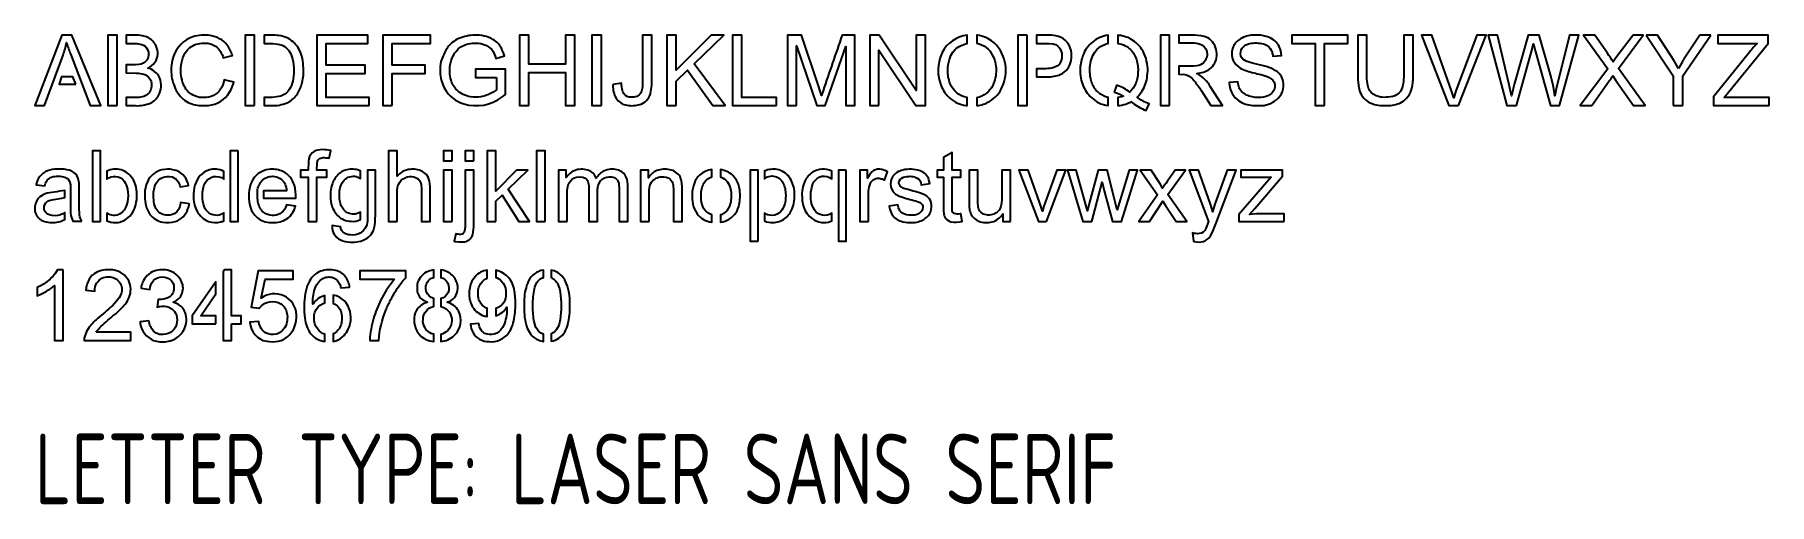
# Model space of a CAD drawing. Extents: x 10 to 256, y 6 to 72.
import ezdxf

# ---------------------------------------------------------------- set-up
doc = ezdxf.new("R2010")
doc.units = 0
doc.header["$LTSCALE"] = 2.5
doc.header["$MEASUREMENT"] = 0
doc.styles.add('100', font='isocp.shx', dxfattribs={"width": 0.8, "height": 2.5})

# ---------------------------------------------------------------- blocks, each defined once
blk = doc.blocks.new('_char_ucase_A')
blk.add_lwpolyline([(4.02, 7.15, 0.036057), (4.5, 8.95, 0.021662), (5.05, 7.33), (7.84, 0), (9.34, 0), (5.25, 10), (3.82, 10), (0, 0), (1.4, 0)], format="xyb", close=True)
blk.add_lwpolyline([(5.82, 3.03), (5.39, 4.1), (3.81, 4.1), (3.44, 3.03)], close=True)
blk = doc.blocks.new('_char_ucase_B')
blk.add_lwpolyline([(1.32, 0), (1.32, 10), (0, 10), (0, 0)], close=True)
blk.add_lwpolyline([(3.92, 0, 0.105246), (6.02, 0.37, 0.172026), (7.16, 1.44, 0.225573), (7.35, 3.9, 0.101507), (6.93, 4.57), (6.56, 4.91, 0.087247), (5.65, 5.32, 0.137567), (6.67, 6.16, 0.258299), (6.84, 8.45, 0.075693), (6.32, 9.18, 0.152456), (4.88, 9.9, 0.043662), (3.74, 10), (2.57, 10), (2.57, 8.82), (3.88, 8.8, -0.060872), (4.8, 8.68, -0.234028), (5.62, 7.96, -0.236962), (5.53, 6.45, -0.222549), (4.37, 5.83, -0.024575), (2.57, 5.8), (2.57, 4.63), (4.07, 4.61, -0.073759), (5.08, 4.45, -0.337538), (6.18, 2.91, -0.1115), (6.01, 2.09, -0.188018), (5.08, 1.32, -0.086181), (4.18, 1.17), (2.57, 1.17), (2.57, 0)], format="xyb", close=True)
blk = doc.blocks.new('_char_ucase_D')
blk.add_lwpolyline([(1.32, 0), (1.32, 10), (0, 10), (0, 0)], close=True)
blk.add_lwpolyline([(3.7, 0, 0.102254), (5.91, 0.4, 0.127619), (7.25, 1.51, 0.096511), (7.99, 3.05, 0.073059), (8.26, 5.05), (8.2, 6.02, 0.049263), (7.91, 7.31, 0.057368), (7.44, 8.27, 0.134367), (5.91, 9.62, 0.081464), (4.77, 9.93, 0.031427), (2.67, 10), (2.67, 8.82), (3.89, 8.8), (4.63, 8.74), (5.08, 8.64, -0.224712), (6.56, 7.07, -0.091258), (6.87, 5.35, -0.051148), (6.78, 3.79, -0.07548), (6.4, 2.59, -0.122011), (5.61, 1.64, -0.113508), (4.42, 1.23), (3.8, 1.17), (2.67, 1.17), (2.67, 0)], format="xyb", close=True)
blk = doc.blocks.new('_char_ucase_E')
blk.add_lwpolyline([(7.45, 0), (7.45, 1.17), (1.32, 1.17), (1.32, 4.58), (6.85, 4.58), (6.85, 5.75), (1.32, 5.75), (1.32, 8.82), (7.23, 8.82), (7.23, 10), (0, 10), (0, 0)], close=True)
blk = doc.blocks.new('_char_ucase_F')
blk.add_lwpolyline([(1.32, 0), (1.32, 4.55), (6.02, 4.55), (6.02, 5.73), (1.32, 5.73), (1.32, 8.82), (6.74, 8.82), (6.74, 10), (0, 10), (0, 0)], close=True)
blk = doc.blocks.new('_char_ucase_H')
blk.add_lwpolyline([(1.32, 0), (1.32, 4.7), (6.53, 4.7), (6.53, 0), (7.85, 0), (7.85, 9.99), (6.53, 9.99), (6.53, 5.89), (1.32, 5.89), (1.32, 10), (0, 10), (0, 0)], close=True)
blk = doc.blocks.new('_char_ucase_I')
blk.add_lwpolyline([(1.33, 0), (1.33, 10), (0, 10), (0, 0)], close=True)
blk = doc.blocks.new('_char_ucase_K')
blk.add_lwpolyline([(1.32, 0), (1.32, 3.46), (2.95, 5.05), (6.51, 0), (8.26, 0), (3.89, 5.94), (8.08, 10), (6.28, 10), (1.32, 5.04), (1.32, 10), (0, 10), (0, 0)], close=True)
blk = doc.blocks.new('_char_ucase_L')
blk.add_lwpolyline([(6.12, -0.1), (6.12, 1.07), (1.19, 1.07), (1.19, 9.9), (-0.12, 9.9), (-0.12, -0.1)], close=True)
blk = doc.blocks.new('_char_ucase_M')
blk.add_lwpolyline([(1.28, 0), (1.28, 8.5), (4.17, 0), (5.35, 0), (8.26, 8.37), (8.26, 0), (9.53, 0), (9.53, 10), (7.75, 10, 0.003069), (5.04, 2.11), (4.83, 1.43), (4.39, 2.79), (1.99, 10), (0, 10), (0, 0)], format="xyb", close=True)
blk = doc.blocks.new('_char_ucase_N')
blk.add_lwpolyline([(1.27, 0), (1.27, 7.87), (6.53, 0), (7.88, 0), (7.88, 10), (6.6, 10), (6.6, 2.15), (1.35, 10), (0, 10), (0, 0)], close=True)
blk = doc.blocks.new('_char_ucase_P')
blk.add_lwpolyline([(1.32, 10), (0, 10), (0, 0), (1.32, 0)], close=True)
blk.add_lwpolyline([(4, 4.07, 0.080527), (5.83, 4.34, 0.243139), (7.46, 6.07, 0.225575), (7.13, 8.82), (6.77, 9.23, 0.155235), (5.41, 9.88, 0.059356), (4.1, 9.99), (2.63, 10), (2.63, 8.82), (4.46, 8.8), (5.01, 8.75, -0.129317), (5.61, 8.48, -0.117407), (6.07, 7.91), (6.22, 7.44, -0.172024), (6, 6.06, -0.144496), (5.44, 5.53), (5.11, 5.39, -0.077125), (3.98, 5.24), (2.63, 5.24), (2.63, 4.07)], format="xyb", close=True)
blk = doc.blocks.new('_char_ucase_R')
blk.add_lwpolyline([(1.28, 0), (1.28, 10), (0, 10), (0, 0)], close=True)
blk.add_lwpolyline([(2.92, 4.44, -0.143991), (4.09, 4.19, -0.070143), (4.76, 3.56, -0.03299), (5.82, 2.08), (7.14, 0), (8.8, 0), (7.07, 2.73, 0.025282), (6.31, 3.71, 0.103906), (5.17, 4.56, 0.121433), (6.95, 5.17, 0.233797), (7.98, 7.07, 0.223981), (7.15, 9.28, 0.11812), (6.21, 9.8, 0.066378), (4.42, 10), (2.63, 10), (2.63, 8.91), (4.82, 8.89, -0.114035), (5.89, 8.6, -0.265048), (6.63, 7.27, -0.055385), (6.46, 6.58, -0.124642), (6.11, 6.09, -0.138816), (5.17, 5.65), (4.7, 5.59), (2.63, 5.59), (2.63, 4.45)], format="xyb", close=True)
blk = doc.blocks.new('_char_ucase_T')
blk.add_lwpolyline([(4.63, 0), (4.63, 8.82), (7.93, 8.82), (7.93, 10), (0, 10), (0, 8.82), (3.3, 8.82), (3.3, 0)], close=True)
blk = doc.blocks.new('_char_ucase_X')
blk.add_lwpolyline([(1.61, 0), (4.11, 3.5, 0.036592), (4.59, 4.23), (5.02, 3.55), (7.54, 0), (9.18, 0), (5.41, 5.28), (8.91, 10), (7.47, 10), (5.02, 6.76), (4.66, 6.2, 0.021578), (3.85, 7.43), (2.04, 10), (0.47, 10), (3.88, 5.21), (0, 0)], format="xyb", close=True)
blk = doc.blocks.new('_char_ucase_Z')
blk.add_lwpolyline([(7.9, 0), (7.9, 1.17), (1.52, 1.17), (2.12, 1.89), (7.74, 8.82), (7.74, 10), (0.59, 10), (0.59, 8.82), (6.16, 8.82, 0.019968), (5.13, 7.62), (0, 1.23), (0, 0)], format="xyb", close=True)
blk = doc.blocks.new('_char_ucase_Y')
for p, q in [((1.61, 10), (0, 10)), ((0, 10), (3.85, 4.23)), ((3.98, 6.35), (1.61, 10)), ((5.18, 4.23), (9.16, 10)), ((7.63, 10), (5.36, 6.57)), ((9.16, 10), (7.63, 10)), ((4.59, 5.28), (3.98, 6.35)), ((3.85, 4.23), (3.85, 0)), ((5.18, 0), (5.18, 4.23)), ((3.85, 0), (5.18, 0))]:
    blk.add_line(p, q)
blk.add_arc((22.77, -4.75), 20.76, 146.9684, 151.1041)
blk = doc.blocks.new('_char_ucase_Q')
for points in [[(2.28, 2.17, -0.114637), (1.57, 3.56, -0.111219), (1.48, 6.04, -0.16136), (2.43, 7.99), (2.9, 8.37, -0.079965), (3.97, 8.83), (3.97, 10, 0.134468), (1.73, 9.02, 0.127057), (0.4, 7.12, 0.075395), (0.01, 5.25, 0.063509), (0.09, 3.9, 0.108072), (1.02, 1.77, 0.129164), (2.93, 0.28), (3.64, 0.06), (3.97, 0), (3.97, 1.16, -0.044032), (3.5, 1.3), (2.97, 1.56, -0.060542)], [(4.83, 1.91, -0.09215), (6.14, 1.34), (5.87, 1.23), (5.33, 1.16), (5.33, 0, 0.052137), (6.49, 0.22, 0.017851), (7.22, 0.56, 0.068518), (9.09, -0.57), (9.36, -0.67), (9.76, 0.25, -0.063553), (8.06, 1.18), (8.34, 1.46), (8.79, 2.08, 0.110625), (9.52, 4.21, 0.063013), (9.54, 5.61, 0.135757), (8.53, 8.27, 0.050039), (7.72, 9.08), (7.2, 9.44, 0.088812), (5.33, 10), (5.33, 8.83, -0.063479), (6.4, 8.5, -0.153385), (7.66, 7.25), (7.89, 6.76, -0.101959), (8.2, 4.99, -0.094576), (7.87, 3.14, -0.11192), (7.03, 1.91, 0.103911), (5.29, 2.84), (5.14, 2.87)]]:
    blk.add_lwpolyline(points, format="xyb", close=True)
blk = doc.blocks.new('_char_ucase_O')
for points in [[(1.36, 4.98, -0.073374), (1.58, 6.54, -0.080209), (2.07, 7.6), (2.36, 7.93, -0.130272), (4.07, 8.83), (4.07, 10, 0.250608), (0.56, 7.53, 0.032184), (0.2, 6.57, 0.040165), (0, 5.33), (0, 4.51), (0.12, 3.72), (0.36, 2.94, 0.122485), (1.64, 1.05, 0.139204), (3.92, 0.01), (4.07, 0), (4.07, 1.15, -0.258828), (1.7, 3.09, -0.114064)], [(7.25, 0.59, 0.165877), (9.07, 2.68, 0.069927), (9.43, 3.82, 0.14629), (9.2, 6.98, 0.201036), (6.73, 9.65, 0.063369), (5.55, 9.99), (5.44, 10), (5.44, 8.85, -0.234243), (7.69, 7.13, -0.134719), (8.18, 5.09, -0.116072), (7.72, 2.86, -0.237074), (5.44, 1.13), (5.44, 0, 0.107155)]]:
    blk.add_lwpolyline(points, format="xyb", close=True)
blk = doc.blocks.new('_char_ucase_J')
blk.add_lwpolyline([(0, 2.91, 0.133997), (0.44, 1.06, 0.213371), (2, 0.06, 0.123275), (3.81, 0.17, 0.252044), (5.3, 1.69, 0.060654), (5.49, 2.91), (5.49, 10), (4.18, 10), (4.18, 2.88, -0.077313), (4.05, 2.03, -0.322895), (2.75, 1.18, -0.182977), (1.78, 1.45, -0.158981), (1.35, 2.13, -0.067816), (1.2, 3.17), (0.01, 3.01)], format="xyb", close=True)
blk = doc.blocks.new('_char_ucase_G')
blk.add_lwpolyline([(7.94, 3.98), (7.94, 2.23, -0.045926), (7.32, 1.82, -0.076284), (5.75, 1.26, -0.077748), (4.28, 1.26, -0.151375), (2.37, 2.18, -0.139114), (1.53, 3.59, -0.06219), (1.35, 4.75, -0.082355), (1.5, 6.15, -0.131903), (2.39, 7.88, -0.145259), (3.97, 8.76, -0.147188), (6.29, 8.63, -0.120952), (7.28, 7.95, -0.095591), (7.89, 6.7), (9.09, 7.04, 0.047398), (8.66, 8.15, 0.143038), (7.46, 9.4, 0.133299), (4.91, 10, 0.096697), (2.65, 9.53, 0.062914), (1.69, 8.94), (1.17, 8.42, 0.086548), (0.32, 6.85), (0.1, 6.24), (0, 5.54), (0, 4.46, 0.105345), (0.64, 2.37, 0.196991), (3.34, 0.25, 0.234788), (8.74, 1.2), (9.23, 1.57), (9.23, 5.17), (4.99, 5.17), (4.99, 3.98)], format="xyb", close=True)
blk = doc.blocks.new('_char_ucase_C')
blk.add_lwpolyline([(7.5, 3.59, -0.090162), (6.99, 2.33, -0.254742), (4.66, 1.14, -0.211005), (2.36, 2.02, -0.050583), (2, 2.47, -0.072352), (1.53, 3.64, -0.112041), (1.45, 6.01, -0.085067), (1.97, 7.47), (2.31, 7.93, -0.077701), (3.05, 8.5, -0.086732), (4.07, 8.83, -0.069971), (5.19, 8.84), (5.72, 8.71, -0.179668), (6.97, 7.68, -0.06164), (7.37, 6.78), (8.67, 7.09, 0.091395), (7.93, 8.59, 0.194013), (5.53, 9.93, 0.119319), (3.06, 9.74, 0.231684), (0.34, 7.03), (0.15, 6.4, 0.057319), (0, 5.04, 0.110848), (0.46, 2.71, 0.148795), (1.95, 0.73, 0.125793), (3.93, 0.04, 0.074499), (5.72, 0.1, 0.238656), (8.48, 2.3), (8.8, 3.14), (8.85, 3.34), (7.52, 3.67)], format="xyb", close=True)
blk = doc.blocks.new('_char_ucase_S')
blk.add_lwpolyline([(0, 3.18), (0.09, 2.56, 0.215628), (1.62, 0.52, 0.109964), (3.54, 0), (4.61, 0, 0.170494), (6.94, 1.05, 0.139292), (7.66, 2.39, 0.199763), (7.25, 4.34), (7.08, 4.55, 0.11078), (5.89, 5.33), (5.22, 5.55), (3.28, 6.03, -0.060057), (2.15, 6.44, -0.273641), (1.61, 7.36, -0.225811), (2.01, 8.35, -0.14992), (2.71, 8.75, -0.107202), (4.59, 8.82, -0.09465), (5.36, 8.53, -0.182203), (6.06, 7.56, -0.053419), (6.17, 7.02), (7.41, 7.11, 0.10272), (7.09, 8.38, 0.176192), (5.58, 9.7, 0.081453), (4.08, 10), (3.32, 10, 0.119111), (1.6, 9.48, 0.147422), (0.55, 8.34, 0.198596), (0.55, 6.4, 0.147819), (1.49, 5.38, 0.072939), (2.48, 4.93, 0.017675), (4.48, 4.41, -0.061245), (5.68, 3.99, -0.520191), (6.09, 1.84, -0.098404), (5.55, 1.44, -0.120388), (4.14, 1.15, -0.116902), (2.42, 1.51, -0.209187), (1.35, 2.71), (1.21, 3.29), (1.2, 3.37), (0, 3.26)], format="xyb", close=True)
blk = doc.blocks.new('_char_ucase_U')
blk.add_lwpolyline([(6.53, 4.39, -0.046842), (6.4, 2.97, -0.097392), (6.04, 2.02, -0.151155), (5.25, 1.41, -0.096214), (4, 1.18, -0.084881), (2.94, 1.28, -0.185025), (1.72, 2.1, -0.112658), (1.42, 2.87, -0.057308), (1.3, 4.08), (1.3, 10), (-0.01, 10), (0, 3.71, 0.072532), (0.31, 1.98, 0.195902), (1.73, 0.4), (2.36, 0.17, 0.037132), (3.42, 0), (4.45, 0, 0.113159), (6.27, 0.53, 0.201514), (7.65, 2.45, 0.057552), (7.85, 4.37), (7.85, 10), (6.53, 10)], format="xyb", close=True)
blk = doc.blocks.new('_char_lcase_a')
for points in [[(6.67, 0.01, -0.078912), (6.34, 0.88, -0.022988), (6.28, 2.45), (6.27, 5.21, 0.068698), (6.14, 6.08, 0.221743), (5.22, 7.12, 0.098056), (3.81, 7.41, 0.051586), (2.47, 7.34, 0.1151), (1.17, 6.83, 0.130913), (0.4, 5.84), (0.21, 5.26), (0.2, 5.2), (1.41, 5.03, -0.101903), (1.73, 5.81, -0.169987), (2.38, 6.29, -0.152583), (4.27, 6.25, -0.26598), (4.97, 5.5), (5.03, 5.2), (5.05, 1.23), (5.1, 0.82), (5.38, 0.01)], [(2.75, 4.16), (1.75, 4, 0.104993), (0.7, 3.46, 0.193969), (0, 2.12, 0.077145), (0.06, 1.32, 0.247627), (1.35, -0.01, 0.125718), (3.38, -0.08, 0.077955), (4.24, 0.27), (4.25, 1.26, -0.062092), (3.66, 0.94, -0.157737), (2.06, 0.91, -0.64253), (1.8, 2.85, -0.068752), (2.67, 3.12), (3.83, 3.3), (4.24, 3.4), (4.25, 4.4, -0.016466)]]:
    blk.add_lwpolyline(points, format="xyb", close=True)
blk = doc.blocks.new('_char_lcase_b')
blk.add_lwpolyline([(1.11, 0), (1.11, 10), (0, 10), (0, 0)], close=True)
blk.add_lwpolyline([(3.23, -0.17, 0.161846), (4.82, 0.36, 0.18492), (6.13, 2.36, 0.129869), (6.08, 5.2, 0.110434), (5.35, 6.49, 0.192992), (3.55, 7.39), (2.97, 7.39, 0.105514), (2.03, 7.11), (2.04, 6, -0.432863), (4.47, 5.71, -0.116526), (4.94, 4.58, -0.092579), (4.95, 2.76, -0.103249), (4.47, 1.6), (4.3, 1.39), (3.94, 1.09, -0.288422), (2.03, 1.16), (2.04, 0.09, 0.136388)], format="xyb", close=True)
blk = doc.blocks.new('_char_lcase_c')
blk.add_lwpolyline([(5.08, 2.55, -0.078541), (4.8, 1.69, -0.24285), (3.55, 0.87), (3.01, 0.87, -0.248841), (1.6, 1.83), (1.43, 2.23, -0.068467), (1.26, 3.35), (1.27, 4.13), (1.39, 4.8), (1.55, 5.28, -0.368577), (3.87, 6.31, -0.208085), (4.77, 5.55, -0.075067), (5.01, 4.92), (6.19, 5.11, 0.121598), (5.61, 6.42, 0.184971), (4, 7.33, 0.102923), (2.45, 7.31, 0.234856), (0.38, 5.61, 0.103429), (0, 3.91, 0.048846), (0.1, 2.53, 0.108519), (0.75, 0.98, 0.193251), (2.58, -0.11, 0.120276), (4.32, -0.02, 0.238214), (6.13, 1.77, 0.069781), (6.31, 2.5), (5.09, 2.66)], format="xyb", close=True)
blk = doc.blocks.new('_char_lcase_d')
blk.add_lwpolyline([(6.3, 10), (5.19, 10), (5.19, 0), (6.3, 0)], close=True)
blk.add_lwpolyline([(1.28, 3.7, -0.12804), (1.66, 5.49, -0.462355), (4.28, 6.01), (4.3, 7.08, 0.116821), (3.23, 7.39), (2.64, 7.39, 0.152369), (1.21, 6.76, 0.110704), (0.35, 5.55, 0.095184), (-0.01, 3.91), (0.01, 3.11, 0.134785), (0.73, 1.07, 0.316442), (3.88, -0.07, 0.018012), (4.28, 0.09), (4.3, 1.21, -0.156404), (3.39, 0.86, -0.195515), (2.15, 1.23, -0.119794), (1.56, 2.03, -0.112774)], format="xyb", close=True)
blk = doc.blocks.new('_char_lcase_e')
blk.add_lwpolyline([(5.33, 2.23, -0.130836), (4.67, 1.24, -0.149715), (3.62, 0.86, -0.141394), (2.43, 1.09, -0.199465), (1.42, 2.37, -0.057352), (1.26, 3.23), (1.27, 4.5, -0.201337), (2.15, 6.01, -0.208131), (3.89, 6.34, -0.23115), (5.16, 5.28, -0.075508), (5.37, 4.31), (2.1, 4.31), (2.1, 3.31), (6.67, 3.31, 0.084699), (6.48, 5.13, 0.207718), (4.85, 7.08, 0.121406), (3.1, 7.39), (2.49, 7.3, 0.272593), (0.21, 5.09, 0.091468), (0.02, 3.13), (0.11, 2.42, 0.072821), (0.57, 1.26, 0.167752), (2.1, 0.04, 0.071286), (3.16, -0.17), (3.91, -0.16, 0.068669), (4.98, 0.11), (5.53, 0.44, 0.170084), (6.63, 2.18), (5.36, 2.34)], format="xyb", close=True)
blk = doc.blocks.new('_char_lcase_f')
blk.add_lwpolyline([(2.31, 0), (2.31, 6.29), (3.72, 6.29), (3.72, 7.25), (2.31, 7.25), (2.32, 8.2), (2.4, 8.56, -0.176606), (2.68, 8.91, -0.121891), (3.34, 9.04, -0.019031), (4.06, 8.98), (4.26, 10.04, 0.039785), (3.09, 10.17, 0.119706), (1.9, 9.91, 0.207181), (1.16, 8.88), (1.11, 8.5), (1.09, 7.25), (0, 7.25), (0, 6.29), (1.09, 6.29), (1.09, 0)], format="xyb", close=True)
blk = doc.blocks.new('_char_lcase_g')
for points in [[(1.28, 3.79, -0.163596), (1.82, 5.63, -0.270954), (3.45, 6.34, -0.120907), (4.28, 6.03), (4.29, 7.12, 0.059101), (3.51, 7.33, 0.067787), (2.55, 7.32, 0.154465), (1.12, 6.58, 0.127358), (0.21, 5.09, 0.08039), (0, 3.8, 0.060274), (0.13, 2.45, 0.123872), (1.03, 0.77, 0.195752), (2.95, -0.04, 0.129305), (4.28, 0.2), (4.29, 1.28, -0.212374), (2.72, 1.05, -0.190296), (1.7, 1.86, -0.104852), (1.3, 3.2)], [(0.25, -0.72, 0.304342), (1.43, -2.66, 0.089249), (2.79, -2.98, 0.048802), (4, -2.91, 0.100807), (5.22, -2.42, 0.099407), (5.84, -1.81), (6.1, -1.33, 0.079103), (6.37, 0.23), (6.39, 0.93), (6.39, 7.21), (5.27, 7.21), (5.26, 0, -0.243415), (4.21, -1.74, -0.144741), (2.82, -1.96, -0.105677), (2.1, -1.78, -0.157319), (1.59, -1.3, -0.093418), (1.44, -0.84), (0.25, -0.65)]]:
    blk.add_lwpolyline(points, format="xyb", close=True)
blk = doc.blocks.new('_char_lcase_h')
blk.add_lwpolyline([(1.23, 0), (1.24, 4.45, -0.132801), (1.58, 5.58, -0.351765), (3.92, 6.19, -0.237332), (4.61, 5.22), (4.67, 4.59), (4.67, 0), (5.9, 0), (5.89, 4.96), (5.8, 5.71, 0.042727), (5.62, 6.28), (5.36, 6.65, 0.188586), (3.69, 7.39, 0.156298), (1.93, 7.01, 0.098239), (1.23, 6.4), (1.23, 10), (0, 10), (0, 0)], format="xyb", close=True)
blk = doc.blocks.new('_char_lcase_i')
for points in [[(1.23, 8.59), (1.23, 10), (0, 10), (0, 8.59)], [(1.23, 0), (1.23, 7.25), (0, 7.25), (0, 0)]]:
    blk.add_lwpolyline(points, close=True)
blk = doc.blocks.new('_char_lcase_j')
blk.add_lwpolyline([(2.73, 8.57), (2.73, 10), (1.5, 10), (1.5, 8.57)], close=True)
blk.add_lwpolyline([(0.06, -2.84), (0.54, -2.92), (1.21, -2.92, 0.323221), (2.56, -1.85, 0.067785), (2.73, -0.39), (2.73, 7.25), (1.5, 7.25), (1.49, -0.83), (1.42, -1.33, -0.367518), (0.84, -1.85, -0.090522), (0.18, -1.75), (-0.06, -2.82)], format="xyb", close=True)
blk = doc.blocks.new('_char_lcase_k')
blk.add_lwpolyline([(1.23, 0), (1.23, 2.88), (2.1, 3.71), (4.5, 0), (6.01, 0), (2.96, 4.56), (5.73, 7.25), (4.13, 7.25), (1.23, 4.3), (1.23, 10), (0, 10), (0, 0)], close=True)
blk = doc.blocks.new('_char_lcase_l')
blk.add_lwpolyline([(1.23, 0), (1.23, 10), (0, 10), (0, 0)], close=True)
blk = doc.blocks.new('_char_lcase_m')
blk.add_lwpolyline([(1.23, 0), (1.23, 4.35), (1.32, 4.97, -0.07475), (1.6, 5.64), (1.88, 5.96, -0.119999), (2.54, 6.27), (3.02, 6.35), (3.47, 6.29), (3.78, 6.16, -0.159888), (4.16, 5.65, -0.084254), (4.29, 4.91), (4.29, 0.01), (5.54, 0.01), (5.54, 4.6), (5.63, 5.12, -0.442878), (7.87, 6.23), (8.18, 6.04, -0.126648), (8.47, 5.62, -0.07405), (8.59, 4.57), (8.59, 0.01), (9.82, 0.01), (9.81, 5.27), (9.71, 5.94, 0.180647), (8.96, 7.05, 0.09017), (8.31, 7.32, 0.171748), (6.46, 7.16, 0.141049), (5.34, 6.13, 0.237275), (4.18, 7.27, 0.178614), (2.22, 7.2, 0.136506), (1.14, 6.29), (1.11, 6.22), (1.11, 7.26), (0, 7.26), (0, 0)], format="xyb", close=True)
blk = doc.blocks.new('_char_lcase_n')
blk.add_lwpolyline([(1.24, 0), (1.24, 4.45, -0.120923), (1.56, 5.59, -0.223051), (2.96, 6.34, -0.202036), (4.18, 6, -0.185608), (4.61, 5.13), (4.66, 4.4), (4.66, 0.01), (5.88, 0.01), (5.88, 5.03, 0.03652), (5.77, 5.92), (5.59, 6.36, 0.212566), (4.13, 7.33, 0.145775), (2.3, 7.21, 0.159151), (1.11, 6.21), (1.11, 7.26), (0, 7.26), (0, 0)], format="xyb", close=True)
blk = doc.blocks.new('_char_lcase_p')
blk.add_lwpolyline([(3.23, -0.17, 0.148612), (4.91, 0.42, 0.138251), (5.93, 1.79, 0.064192), (6.23, 2.87, 0.060141), (6.26, 4.34, 0.122545), (5.52, 6.28, 0.193378), (3.81, 7.36, 0.13826), (2.04, 7.15), (2.04, 6.03, -0.099874), (2.63, 6.36), (3.09, 6.44, -0.254095), (4.53, 5.66, -0.121875), (5.02, 4.02, -0.062258), (4.94, 2.7, -0.0614), (4.64, 1.82, -0.150184), (3.82, 1.02, -0.189325), (2.46, 0.95, -0.038405), (2.04, 1.16), (2.04, 0.07, 0.131331)], format="xyb", close=True)
blk.add_lwpolyline([(1.12, -2.78), (1.12, 7.25), (0, 7.25), (0, -2.78)], close=True)
blk = doc.blocks.new('_char_lcase_r')
blk.add_lwpolyline([(1.24, 0), (1.24, 4.25, -0.073243), (1.5, 5.42, -0.355108), (2.89, 6.09, -0.082149), (3.45, 5.89), (3.5, 5.85), (3.94, 7.01, 0.112176), (2.82, 7.39, 0.225168), (1.73, 7.03, 0.074381), (1.11, 6.13), (1.11, 7.25), (0, 7.25), (0, 0)], format="xyb", close=True)
blk = doc.blocks.new('_char_lcase_z')
blk.add_lwpolyline([(6.41, 0), (6.41, 1.06), (2.49, 1.06), (1.5, 0.98), (2.27, 1.82), (6.19, 6.42), (6.19, 7.25), (0.27, 7.25), (0.27, 6.25), (4.03, 6.25), (4.6, 6.29), (0, 0.99), (0, 0)], close=True)
blk = doc.blocks.new('_char_lcase_y')
blk.add_lwpolyline([(0.74, -2.83, 0.147185), (2.04, -2.85, 0.167984), (3.03, -2.06), (3.31, -1.53), (3.8, -0.35), (6.64, 7.25), (5.41, 7.25), (3.71, 2.6, 0.012248), (3.34, 1.37), (3.05, 2.44), (1.33, 7.25), (0, 7.25), (2.75, -0.01), (2.37, -1.02, -0.294965), (1.44, -1.73, -0.092232), (0.49, -1.64), (0.64, -2.79)], format="xyb", close=True)
blk = doc.blocks.new('_char_lcase_x')
blk.add_lwpolyline([(1.5, 0), (3.41, 2.86), (3.79, 2.25), (5.28, 0), (6.79, 0), (4.1, 3.83), (6.6, 7.25), (5.14, 7.25, -0.00552), (3.43, 4.84), (3.35, 4.73), (3.01, 5.31), (1.74, 7.25), (0.2, 7.25), (2.66, 3.78), (0, 0)], format="xyb", close=True)
blk = doc.blocks.new('_char_lcase_w')
blk.add_lwpolyline([(3.49, 0), (4.95, 5.58), (5.23, 4.35), (6.39, 0), (7.66, 0), (9.92, 7.25), (8.74, 7.25), (7.07, 1.66), (5.64, 7.25), (4.37, 7.25), (3.09, 2.54), (2.85, 1.53), (2.84, 1.5), (1.27, 7.25), (0, 7.25), (2.21, 0)], close=True)
blk = doc.blocks.new('_char_lcase_v')
blk.add_lwpolyline([(3.9, 0), (6.64, 7.25), (5.37, 7.25), (3.54, 2.18), (3.31, 1.45), (2.91, 2.74), (1.28, 7.25), (0, 7.25), (2.75, 0)], close=True)
blk = doc.blocks.new('_char_lcase_q')
blk.add_lwpolyline([(1.25, 3.73), (1.26, 4.16), (1.37, 4.82), (1.54, 5.32, -0.169018), (2.41, 6.27), (2.82, 6.4, -0.221905), (4.21, 6.04), (4.21, 7.14, 0.249411), (1.47, 6.96, 0.141565), (0.39, 5.69), (0.19, 5.2, 0.066218), (-0.01, 3.99, 0.020736), (0.03, 2.93), (0.17, 2.26), (0.42, 1.58, 0.084302), (1.03, 0.74), (1.47, 0.36, 0.250896), (4.09, 0.01), (4.21, 0.07), (4.21, 1.15, -0.414145), (1.75, 1.64, -0.08712), (1.36, 2.56, -0.074627)], format="xyb", close=True)
blk.add_lwpolyline([(6.27, 7.25), (5.16, 7.25), (5.16, -2.78), (6.27, -2.78)], close=True)
blk = doc.blocks.new('_char_lcase_o')
for points in [[(1.28, 3.75, -0.127666), (1.68, 5.44, -0.197387), (2.79, 6.31), (2.79, 7.36, 0.140971), (1.04, 6.55, 0.10269), (0.32, 5.45, 0.091603), (0, 3.85, 0.054034), (0.1, 2.46, 0.113004), (0.72, 1.06, 0.205003), (2.79, -0.12), (2.79, 0.94, -0.210743), (1.68, 1.8, -0.114212), (1.3, 3.07, -0.027756)], [(5.24, 0.34, 0.119144), (6.21, 1.23, 0.1022), (6.67, 2.4, 0.077182), (6.75, 4.44, 0.119384), (6.17, 6.02), (5.76, 6.51, 0.082882), (4.91, 7.08, 0.063054), (4.04, 7.34), (4.04, 6.3, -0.26607), (5.43, 4.64, -0.113358), (5.41, 2.49, -0.157045), (4.65, 1.25, -0.093639), (4.04, 0.93), (4.04, -0.11, 0.100398)]]:
    blk.add_lwpolyline(points, format="xyb", close=True)
blk = doc.blocks.new('_digit_1')
blk.add_lwpolyline([(3.69, 10.04), (2.89, 10.04, -0.116315), (1.41, 8.37, -0.060397), (-0.01, 7.52), (0, 6.35), (0.53, 6.56, 0.046672), (1.94, 7.4, 0.062258), (2.46, 7.82), (2.46, 0), (3.69, 0)], format="xyb", close=True)
blk = doc.blocks.new('_digit_2')
blk.add_lwpolyline([(1.71, 1.17), (1.75, 1.26, -0.044722), (2.42, 2.04, -0.009879), (4.32, 3.68, 0.045932), (5.8, 5.17, 0.074612), (6.38, 6.15, 0.207234), (6.32, 8.46, 0.255292), (4.08, 10, 0.130147), (1.91, 9.75), (1.42, 9.47, 0.067141), (0.83, 8.89, 0.136187), (0.25, 7.14), (1.51, 7.01, -0.143643), (1.81, 8.2, -0.260009), (3.45, 9.02, -0.239652), (4.98, 8.31, -0.271548), (5.2, 6.56, -0.082763), (4.6, 5.6), (3.99, 4.94, -0.011547), (1.94, 3.17, 0.058353), (0.58, 1.68), (0.34, 1.26), (0.08, 0.64, 0.09756), (0, 0), (6.6, 0), (6.6, 1.17)], format="xyb", close=True)
blk = doc.blocks.new('_digit_3')
blk.add_lwpolyline([(0, 2.56), (0.01, 2.4, 0.264496), (1.89, 0.02, 0.056395), (2.77, -0.18, 0.043396), (3.79, -0.16, 0.29106), (6.42, 2.09, 0.231195), (6.04, 4.56, 0.167671), (4.67, 5.42, 0.121836), (5.61, 6.11, 0.211756), (6.02, 7.88, 0.263254), (4.15, 9.89, 0.16072), (1.97, 9.85, 0.210792), (0.34, 8.23, 0.059904), (0.11, 7.44), (1.35, 7.23, -0.163603), (1.89, 8.5, -0.207547), (3.15, 9.02, -0.15149), (4.15, 8.73, -0.245844), (4.78, 7.46, -0.13586), (4.56, 6.6, -0.08816), (4.19, 6.21, -0.113654), (3.03, 5.8), (2.55, 5.8), (2.41, 4.73, -0.134212), (3.78, 4.82), (4.06, 4.73), (4.47, 4.49, -0.148766), (5.12, 3.6, -0.155378), (5.13, 2.25, -0.364467), (2.91, 0.85, -0.100776), (2.27, 1.05), (1.9, 1.32, -0.150782), (1.22, 2.8), (-0.01, 2.64)], format="xyb", close=True)
blk = doc.blocks.new('_digit_4')
for points in [[(5.56, 2.39), (6.92, 2.39), (6.92, 3.52), (5.56, 3.52), (5.56, 10), (4.56, 10), (4.37, 9.72), (4.37, 0), (5.56, 0)], [(3.36, 2.39), (3.36, 3.52), (1.21, 3.52), (3.36, 6.64), (3.36, 8.31), (0, 3.52), (0, 2.39)]]:
    blk.add_lwpolyline(points, close=True)
blk = doc.blocks.new('_digit_5')
blk.add_lwpolyline([(0, 2.55, 0.343286), (2.39, -0.1, 0.102257), (4.08, -0.08, 0.122333), (5.37, 0.57, 0.235015), (6.61, 3.65, 0.606397), (1.62, 6), (2.16, 8.69), (6.15, 8.69), (6.15, 9.87), (1.17, 9.87), (0.21, 4.72), (1.37, 4.58), (1.43, 4.68, -0.387864), (4.41, 5.18, -0.20135), (5.25, 3.88, -0.180262), (4.97, 1.87, -0.415118), (2.22, 1.09), (1.88, 1.36, -0.067262), (1.55, 1.81), (1.34, 2.38), (1.27, 2.72), (-0.01, 2.61)], format="xyb", close=True)
blk = doc.blocks.new('_digit_6')
for points in [[(1.42, 3.28, -0.084729), (1.52, 4), (1.73, 4.47, -0.198007), (2.94, 5.34), (2.94, 6.39, 0.180074), (1.26, 5.21), (1.23, 5.14, -0.081484), (1.5, 7.3, -0.184642), (2.64, 8.8), (3.09, 8.97, -0.246945), (4.68, 8.56, -0.093115), (5.04, 8, -0.031044), (5.2, 7.45), (6.43, 7.55, 0.141232), (5.78, 9.12, 0.152259), (4.48, 9.93, 0.150538), (2.32, 9.82, 0.195909), (0.6, 8.13, 0.072561), (0.15, 6.63, 0.071727), (0.1, 3.18, 0.049946), (0.38, 1.99, 0.146114), (1.44, 0.48, 0.077941), (2.16, 0.07), (2.71, -0.1), (2.94, -0.13), (2.94, 0.88, -0.103282), (2.32, 1.21, -0.188004), (1.42, 2.83)], [(6.59, 3.32, 0.117698), (6.23, 4.88), (5.9, 5.4, 0.154411), (4.34, 6.39), (4.12, 6.44), (4.12, 5.27, -0.236258), (5.24, 3.98, -0.079544), (5.35, 3.09), (5.29, 2.53, -0.226941), (4.24, 1.02), (4.12, 0.96), (4.12, -0.12, 0.146266), (5.45, 0.53, 0.160998), (6.51, 2.4, 0.081417)]]:
    blk.add_lwpolyline(points, format="xyb", close=True)
blk = doc.blocks.new('_digit_7')
blk.add_lwpolyline([(4.92, 8.69, 0.042405), (3.79, 7.17), (3.14, 6.08, 0.03766), (2.04, 3.47, 0.051006), (1.42, 0.46), (1.41, 0), (2.68, 0, -0.08386), (3.68, 4.29, -0.023484), (4.36, 5.78, -0.033435), (5.65, 7.88, -0.029606), (6.49, 8.91), (6.5, 9.88), (0.01, 9.88), (0, 8.69)], format="xyb", close=True)
blk = doc.blocks.new('_digit_8')
for points in [[(1.24, 2.99, -0.343163), (2.72, 4.83), (2.78, 4.85), (2.79, 5.94), (2.41, 6.09, -0.25988), (1.64, 7.35, -0.113033), (1.73, 8.04, -0.112779), (2.17, 8.64, -0.098362), (2.78, 8.95), (2.79, 10.01), (2.2, 9.89, 0.208551), (0.59, 8.51, 0.082613), (0.39, 7.79), (0.39, 7.18, 0.230486), (1.22, 5.75, 0.062258), (1.88, 5.42, 0.169351), (0.47, 4.53, 0.137604), (0, 3.24), (0, 2.57, 0.327332), (2.21, -0.04), (2.77, -0.15), (2.78, 0.88), (2.69, 0.89, -0.303518), (1.23, 2.63)], [(5.71, 0.75, 0.327627), (6.25, 4.19, 0.101696), (5.58, 4.97, 0.085073), (4.67, 5.42, 0.124072), (5.7, 6.08, 0.172297), (6.16, 7.43, 0.190588), (5.5, 9.13, 0.076473), (4.84, 9.66, 0.081882), (3.74, 10.01), (3.74, 8.95, -0.454836), (4.78, 6.82, -0.232263), (3.74, 5.94), (3.74, 4.84), (4.2, 4.67, -0.165058), (5.14, 3.7, -0.290209), (4.76, 1.42, -0.142461), (3.74, 0.87), (3.74, -0.13, 0.170602), (5.65, 0.69)]]:
    blk.add_lwpolyline(points, format="xyb", close=True)
blk = doc.blocks.new('_digit_9')
for points in [[(0.83, 9.31), (0.5, 8.88, 0.136885), (0.01, 7.02, 0.126334), (0.36, 5.23, 0.179345), (1.9, 3.83, 0.045578), (2.55, 3.67), (2.56, 4.85, -0.15069), (1.86, 5.29, -0.098376), (1.39, 6.03), (1.27, 6.54), (1.27, 7.27, -0.063603), (1.46, 8.02, -0.149581), (2.35, 9.03), (2.55, 9.12), (2.56, 10.25, 0.1802)], [(5.2, 6.87, -0.12783), (4.91, 5.67, -0.202909), (3.78, 4.8), (3.78, 3.78, 0.185661), (5.32, 4.97), (5.35, 4.71, -0.096424), (4.89, 2.42, -0.170792), (3.94, 1.32), (3.54, 1.16, -0.167613), (2.21, 1.27, -0.120991), (1.68, 1.74, -0.098833), (1.36, 2.68), (0.18, 2.59, 0.250653), (1.46, 0.45, 0.127772), (2.83, 0.1, 0.116766), (4.37, 0.36, 0.133481), (5.64, 1.41, 0.071368), (6.17, 2.47, 0.071472), (6.55, 4.89), (6.55, 6.02, 0.063231), (6.24, 8.02, 0.269873), (3.78, 10.23), (3.78, 9.21, -0.120945), (4.54, 8.74), (4.83, 8.41, -0.150933)]]:
    blk.add_lwpolyline(points, format="xyb", close=True)
blk = doc.blocks.new('_digit_0')
for points in [[(1.26, 5.07, -0.055486), (1.47, 7.31, -0.072048), (1.84, 8.25, -0.126971), (2.5, 8.86), (2.75, 8.95), (2.75, 9.99, 0.246623), (0.6, 8.39, 0.089156), (0.03, 5.92, 0.041649), (0.09, 3.31, 0.058543), (0.42, 1.9, 0.074806), (0.91, 0.94, 0.144655), (2.17, 0), (2.62, -0.11), (2.75, -0.12), (2.75, 0.91, -0.082088), (2.31, 1.13, -0.148083), (1.57, 2.16), (1.39, 2.87, -0.040573)], [(6.51, 5.02, 0.034436), (6.36, 6.93), (6.16, 7.73), (5.89, 8.38, 0.056181), (5.34, 9.17, 0.174108), (3.84, 9.99), (3.84, 8.92, -0.188073), (4.86, 7.84, -0.056558), (5.12, 6.87, -0.069166), (5.12, 2.97), (4.98, 2.31, -0.10937), (4.44, 1.36, -0.1171), (3.84, 0.95), (3.84, -0.1, 0.234715), (5.76, 1.2, 0.071068), (6.19, 2.22, 0.063962)]]:
    blk.add_lwpolyline(points, format="xyb", close=True)
blk = doc.blocks.new('_char_lcase_s')
blk.add_lwpolyline([(0, 2.09, 0.111584), (0.51, 0.83, 0.179232), (1.9, -0.04), (2.57, -0.16), (3.47, -0.16, 0.129537), (5.05, 0.39, 0.327088), (5.92, 2.69, 0.163944), (5.31, 3.58), (4.89, 3.82), (4.26, 4.06, -0.012649), (1.92, 4.73, -0.117407), (1.52, 5.02, -0.352529), (1.54, 5.92), (1.78, 6.15, -0.12091), (2.75, 6.38, -0.087559), (3.59, 6.31), (3.96, 6.15, -0.224795), (4.53, 5.2), (5.73, 5.36), (5.62, 5.9, 0.24236), (4.35, 7.16, 0.134824), (1.92, 7.28, 0.067868), (1.08, 6.95, 0.199979), (0.21, 5.68, 0.208046), (0.56, 4.18), (0.88, 3.87, 0.068322), (1.61, 3.51, 0.02608), (3.72, 2.92), (4.21, 2.75, -0.226174), (4.73, 2.2), (4.75, 2, -0.243677), (4.23, 1.12, -0.122443), (3.39, 0.87), (2.78, 0.87, -0.197246), (1.61, 1.4, -0.108266), (1.31, 1.93), (1.21, 2.35), (-0.01, 2.17)], format="xyb", close=True)
blk = doc.blocks.new('_char_lcase_u')
blk.add_lwpolyline([(5.8, 0), (5.8, 7.25), (4.57, 7.25), (4.57, 3.03), (4.49, 2.37, -0.151817), (4.06, 1.45), (3.91, 1.32, -0.074194), (3.25, 0.97, -0.09676), (2.38, 0.91, -0.345572), (1.21, 2.07), (1.17, 2.73), (1.17, 7.25), (-0.06, 7.25), (-0.06, 2.01, 0.072757), (0.13, 1.15, 0.101379), (0.53, 0.54, 0.098037), (1.28, 0.04, 0.158441), (3.18, -0.08, 0.177064), (4.71, 1.06), (4.71, 0)], format="xyb", close=True)
blk = doc.blocks.new('_char_lcase_t')
blk.add_lwpolyline([(3.26, 1.08, -0.133595), (2.42, 1.11, -0.233617), (2.13, 1.5), (2.11, 1.92), (2.11, 6.29), (3.35, 6.29), (3.35, 7.25), (2.11, 7.25), (2.11, 9.78), (0.89, 9.04), (0.89, 7.25), (0, 7.25), (0, 6.29), (0.89, 6.29), (0.89, 1.41, 0.040622), (1.03, 0.68, 0.23418), (1.93, -0.04, 0.104036), (3.53, 0), (3.35, 1.09)], format="xyb", close=True)
blk = doc.blocks.new('_char_ucase_V')
blk.add_lwpolyline([(5.24, 0), (9.15, 10), (7.81, 10), (4.87, 2.12), (4.56, 1.09), (4.26, 2.09), (1.44, 10), (0, 10), (3.88, 0)], close=True)
blk = doc.blocks.new('_char_ucase_W')
blk.add_lwpolyline([(4.01, 0), (6.15, 7.66), (6.42, 8.77), (6.66, 7.84), (8.84, 0), (10.11, 0), (12.86, 10), (11.52, 10), (9.66, 2.4), (9.45, 1.4), (9.24, 2.67), (8.87, 4.23), (7.24, 10), (5.65, 10), (3.69, 3.01, -0.028386), (3.5, 2.19), (3.31, 1.4), (2.99, 2.93), (1.35, 10), (0, 10), (2.65, 0)], format="xyb", close=True)

msp = doc.modelspace()

# ---------------------------------------------------------------- block references
for name, p in [('_char_ucase_A', (9.95, 62.11)), ('_char_ucase_B', (20.31, 62.11)), ('_char_ucase_C', (29.28, 62.11)), ('_char_ucase_D', (39.77, 62.11)), ('_char_ucase_E', (49.89, 62.11)), ('_char_ucase_F', (59.25, 62.11)), ('_char_ucase_G', (67.39, 62.11)), ('_char_ucase_H', (78.61, 62.11)), ('_char_ucase_I', (88.88, 62.11)), ('_char_ucase_J', (91.85, 62.11)), ('_char_ucase_K', (99.47, 62.11)), ('_char_ucase_L', (108.91, 62.21)), ('_char_ucase_M', (116.57, 62.11)), ('_char_ucase_N', (128.22, 62.11)), ('_char_ucase_O', (137.93, 62.11)), ('_char_ucase_P', (149.19, 62.11)), ('_char_ucase_Q', (158.02, 62.11)), ('_char_ucase_R', (169.39, 62.11)), ('_char_ucase_S', (179.14, 62.11)), ('_char_ucase_T', (188.01, 62.11)), ('_char_ucase_U', (197.35, 62.11)), ('_char_ucase_V', (206.38, 62.11)), ('_char_ucase_W', (215.81, 62.11)), ('_char_ucase_X', (228.87, 62.11)), ('_char_ucase_Y', (238.19, 62.11)), ('_char_ucase_Z', (247.74, 62.11)), ('_char_lcase_b', (18.13, 45.7)), ('_char_lcase_d', (32.44, 45.7)), ('_char_lcase_f', (47.61, 45.7)), ('_char_lcase_h', (60.06, 45.7)), ('_char_lcase_i', (67.83, 45.7)), ('_char_lcase_j', (69.42, 45.7)), ('_char_lcase_k', (74.04, 45.7)), ('_char_lcase_l', (81, 45.7)), ('_char_lcase_t', (137.78, 45.7)), ('_char_lcase_a', (9.96, 45.7)), ('_char_lcase_c', (25.52, 45.7)), ('_char_lcase_e', (40.25, 45.7)), ('_char_lcase_g', (51.82, 45.75)), ('_char_lcase_m', (84.13, 45.69)), ('_char_lcase_n', (95.76, 45.69)), ('_char_lcase_o', (103.06, 45.7)), ('_char_lcase_p', (111.29, 45.7)), ('_char_lcase_q', (118.63, 45.7)), ('_char_lcase_r', (126.81, 45.7)), ('_char_lcase_s', (130.99, 45.7)), ('_char_lcase_u', (142.37, 45.7)), ('_char_lcase_v', (149.36, 45.7)), ('_char_lcase_w', (156.21, 45.7)), ('_char_lcase_x', (166.34, 45.7)), ('_char_lcase_y', (173.46, 45.7)), ('_char_lcase_z', (180.5, 45.7)), ('_digit_1', (10.29, 28.81)), ('_digit_2', (16.95, 28.81)), ('_digit_3', (24.89, 28.81)), ('_digit_4', (32.25, 28.81)), ('_digit_5', (40.41, 28.81)), ('_digit_6', (48.11, 28.81)), ('_digit_7', (56, 28.81)), ('_digit_8', (63.71, 28.81)), ('_digit_9', (71.48, 28.55)), ('_digit_0', (79.25, 28.81))]:
    msp.add_blockref(name, p)

# ---------------------------------------------------------------- texts
at = {"lineweight": 0, "insert": (9.95, 15.61), "char_height": 10, "width": 160.08, "attachment_point": 1, "style": '100'}
msp.add_mtext('LETTER TYPE: LASER SANS SERIF', dxfattribs=at)

doc.saveas('drawing.dxf')
